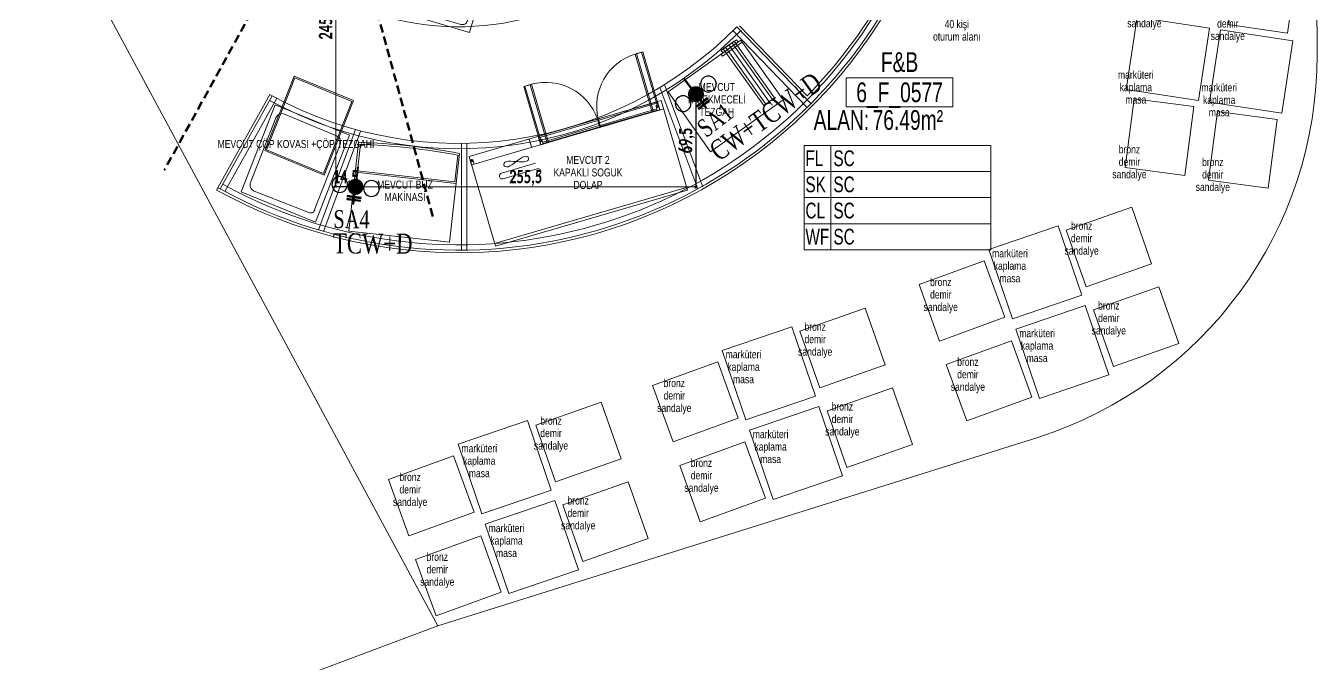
# Model space of a CAD drawing. Header units: millimetres. Extents: x 210628 to 232146, y -111309 to -91563.
# Drawn here: x 229714 to 230683, y -99841 to -99363 of the extents above; entities that cross this region are included whole.
import ezdxf
from ezdxf.enums import TextEntityAlignment as Align

# ---------------------------------------------------------------- set-up
doc = ezdxf.new("R2010")
doc.units = ezdxf.units.MM
doc.header["$PDMODE"] = 2
doc.linetypes.add('DASHED2', pattern=[9.525, 6.35, -3.175])
doc.linetypes.add('DOT2', pattern=[3.175, 0, -3.175])
doc.layers.get('0').update_dxf_attribs({"lineweight": 20})
for name, color, linetype, lineweight in [('KP', 167, 'Continuous', 30), ('SIH', 160, 'Continuous', 25), ('t_izdüşüm', 7, 'DOT2', 18), ('t_tarama', 253, 'Continuous', 5), ('t_yazı', 23, 'Continuous', 25), ('ölçü', 251, 'Continuous', 5)]:
    doc.layers.add(name, color=color, linetype=linetype, lineweight=lineweight)
for name, color, linetype in [('Kıtc-019 Su Tes İşaretler', 5, 'Continuous'), ('S2000-019 Su Tes İşaretler', 5, 'Continuous'), ('t_Sıhhi_Tesisat', 5, 'Continuous')]:
    doc.layers.add(name, color=color, linetype=linetype)
doc.styles.add('MONOTXT', font='times.ttf', dxfattribs={"height": 10})
doc.styles.add('UBN', font='GOTHIC.TTF', dxfattribs={"width": 0.8})
doc.styles.add('XR_FA_ARC_F0_GA_ANNO_Room-Tag$0$FA-TXT_ROOM-TAG', font='ARIALN.TTF', dxfattribs={"width": 0.85})
doc.styles.add('Ölçü50', font='calibri.ttf', dxfattribs={"width": 0.7})
doc.dimstyles.new('olcu10', dxfattribs={"dimtxt": 9, "dimasz": 2, "dimexe": 1.25, "dimexo": 0.625, "dimgap": 0.5, "dimtad": 1, "dimdec": 1, "dimrnd": 0.5, "dimzin": 9, "dimtxsty": 'Ölçü50', "dimblk": 'ARCHTICK', "dimcen": 2, "dimclrd": 256, "dimclre": 256, "dimclrt": 6, "dimazin": 2, "dimtfac": 1, "dimtdec": 1, "dimtix": 1, "dimtmove": 0, "dimatfit": 3, "dimldrblk": 'ARCHTICK', "dimfxl": 1, "dimlwd": -1, "dimarcsym": 0})

# ---------------------------------------------------------------- blocks, each defined once
blk = doc.blocks.new('XR_FA_ARC_F0_GA_ANNO_Room-Tag$0$FA-ROOM-TAG')
for points in [[(-400, 108.9), (400, 108.9), (400, -108.9), (-400, -108.9)], [(-715.6, -398), (-515.6, -398), (-515.6, -594), (-715.6, -594)], [(-515.6, -398), (684.4, -398), (684.4, -594), (-515.6, -594)], [(-715.6, -594), (-515.6, -594), (-515.6, -790), (-715.6, -790)], [(-515.6, -594), (684.4, -594), (684.4, -790), (-515.6, -790)], [(-715.6, -790), (-515.6, -790), (-515.6, -986), (-715.6, -986)], [(-515.6, -790), (684.4, -790), (684.4, -986), (-515.6, -986)], [(-715.6, -986), (-515.6, -986), (-515.6, -1182.1), (-715.6, -1182.1)], [(-515.6, -986), (684.4, -986), (684.4, -1182.1), (-515.6, -1182.1)]]:
    blk.add_lwpolyline(points, close=True)
at = {"style": 'XR_FA_ARC_F0_GA_ANNO_Room-Tag$0$FA-TXT_ROOM-TAG', "width": 0.85}
for s, height, p in [('ALAN:', 148, (-644.1, -281.7)), ('FL', 118, (-705.8, -553.8)), ('SK', 118, (-705.8, -749.8)), ('CL', 118, (-705.8, -945.8)), ('WF', 118, (-705.8, -1141.8))]:
    blk.add_text(s, height=height, dxfattribs=at).set_placement(p)
blk.add_attdef('ROOM_NAME', text='', height=148, dxfattribs=at).set_placement((0, 300.5), align=Align.TOP_CENTER)
blk.add_attdef('ROOM_NO', text='', height=148, dxfattribs=at).set_placement((0, 0), align=Align.MIDDLE_CENTER)
for tag, p, height in [('ROOM_AREA', (-202.3, -281.7), 148), ('FL_TYPE', (-495.9, -553.8), 118), ('SK_TYPE', (-495.9, -749.8), 118), ('CL_TYPE', (-495.9, -945.8), 118), ('WF_TYPE', (-495.9, -1141.8), 118)]:
    blk.add_attdef(tag, p, '', height=height, dxfattribs=at)
at = {"style": 'XR_FA_ARC_F0_GA_ANNO_Room-Tag$0$FA-TXT_ROOM-TAG', "width": 0.85, "flags": 1}
for tag, p in [('ROOM_NAME_TR', (-715.6, -1332.1)), ('ROOM_PHASE', (-715.6, -1482.1)), ('SUB_ZONE', (-715.6, -1632.1)), ('SCOPE', (-715.6, -1782.1))]:
    blk.add_attdef(tag, p, '', height=118, dxfattribs=at)
blk = doc.blocks.new('çöp kova1')
at = {"extrusion": (1.52846e-08, -6.3311e-09, 1)}
blk.add_lwpolyline([(0, 0), (-0.92, -60.23), (69.08, -60.23), (70, 0)], close=True, dxfattribs=at)
blk.add_lwpolyline([(4, -9), (4, -53, 0.563333), (8.08, -56.23), (60.08, -56.23, 0.414214), (65.08, -51.23), (66, -9, 0.414214), (61, -4), (9, -4, 0.414214)], format="xyb", close=True, dxfattribs=at)
at = {"extrusion": (1.52846e-08, -6.3311e-09, 1), "elevation": 0}
for points in [[(35.2, -5.33), (95.2, -5.33), (94.28, -53.55), (34.28, -53.55)], [(36.2, -6.33), (94.2, -6.33), (93.28, -52.55), (35.28, -52.55)]]:
    blk.add_lwpolyline(points, close=True, dxfattribs=at)
blk = doc.blocks.new('buzmak')
at = {"extrusion": (1.52846e-08, -6.3311e-09, 1)}
for p, q in [((-65.66, 74.54, 0), (-45.49, 74.54, 0)), ((-45.49, 0.94, 0), (-45.49, 74.54, 0)), ((-44.43, 75.87, 0), (-44.43, 0, 0)), ((-0.01, 10.59, 0), (0, 0.32, 0)), ((-65.62, 0.88, 0), (-45.49, 0.94, 0))]:
    blk.add_line(p, q, dxfattribs=at)
at = {"extrusion": (1.74201e-08, -5.04902e-09, 1)}
blk.add_lwpolyline([(-67, 0), (0, 0), (0, 76), (-67, 76)], dxfattribs=at)
at = {"extrusion": (-1.52846e-08, 6.3311e-09, -1)}
for major_axis, start_param, end_param in [((-501.22, 6.34, 0), -0.08854, 0.063224), ((-499.81, 2.84, 0), -0.081777, 0.070206)]:
    blk.add_ellipse((432.82, 38, 0), major_axis=major_axis, ratio=1, start_param=start_param, end_param=end_param, dxfattribs=at)
blk = doc.blocks.new('bulaşık tezgah')
at = {"ltscale": 50, "extrusion": (1.52846e-08, -6.3311e-09, 1)}
blk.add_lwpolyline([(-70, 0), (-70, -120), (0, -120), (0, 0)], close=True, dxfattribs=at)
blk.add_lwpolyline([(-66, -8), (-66, -112, 0.414214), (-62, -116), (-8, -116, 0.414214), (-4, -112), (-4, -8, 0.414214), (-8, -4), (-62, -4, 0.414214)], format="xyb", close=True, dxfattribs=at)
for radius in [10, 8.5]:
    blk.add_circle((-36.22, -91.33, 0), radius, dxfattribs=at)
for centre, start, end in [((-31.97, -91.33, 0), 0, 180), ((-40.47, -91.33, 0), 180, 0)]:
    blk.add_arc(centre, 4.25, start, end, dxfattribs=at)
blk = doc.blocks.new('kahveçekmece-flat-1')
for p, q in [((1.99, 41.93), (1.99, 60)), ((-2.3, 53.58), (50, 53.58)), ((-2.3, 50.56), (50, 50.52)), ((-2.3, 47.57), (50, 47.57))]:
    blk.add_line(p, q)
at = {"extrusion": (-1.52846e-08, 6.3311e-09, 1), "elevation": 0}
blk.add_lwpolyline([(55.12, -6.89), (54.97, 60), (0, 60), (0.15, -6.89)], close=True, dxfattribs=at)
at = {"extrusion": (-1.52846e-08, 6.3311e-09, 1), "elevation": 0, "flags": 128}
blk.add_lwpolyline([(0, 60), (0, 41.93), (1.99, 41.93), (0, 41.93), (0, 60), (1.99, 60)], close=True, dxfattribs=at)
at = {"extrusion": (-1.39832e-08, -1.12909e-08, 1), "elevation": 0}
for points in [[(-2.3, 45.56), (-2.3, 55.48), (50, 55.48), (50, 45.56)], [(-2.02, 43.56), (-2.02, 57.56), (0, 57.56), (0, 43.56)]]:
    blk.add_lwpolyline(points, close=True, dxfattribs=at)
blk = doc.blocks.new('A$C7E7D3E18')
at = {"layer": 'SIH', "linetype": 'Continuous', "const_width": 6}
blk.add_lwpolyline([(3, 6, 1), (9, 6, 1)], format="xyb", close=True, dxfattribs=at)
blk = doc.blocks.new('A$C6E87713E')
at = {"layer": 'S2000-019 Su Tes İşaretler'}
for centre in [(5.89, 6.3), (29.89, 6.3)]:
    blk.add_circle(centre, 5.89, dxfattribs=at)
blk.add_blockref('A$C7E7D3E18', (11.95, 0))
blk = doc.blocks.new('A$C35C71BB5')
at = {"layer": 'Kıtc-019 Su Tes İşaretler'}
for points in [[(0, 25.4), (0, 26.1), (10.8, 26.1), (10.8, 25.4)], [(0, 23.1), (0, 23.8), (10.8, 23.8), (10.8, 23.1)], [(5.8, 0), (5, 0), (5, 28.8), (5.8, 28.8)]]:
    blk.add_hatch(color=256, dxfattribs=at).paths.add_polyline_path(points)
for points in [[(10.8, 25.4), (0, 25.4), (0, 26.1), (10.8, 26.1)], [(10.8, 23.1), (0, 23.1), (0, 23.8), (10.8, 23.8)], [(5, 0), (5, 28.8), (5.8, 28.8), (5.8, 0)]]:
    blk.add_lwpolyline(points, close=True, dxfattribs=at)
blk = doc.blocks.new('sa1')
at = {"layer": 'Kıtc-019 Su Tes İşaretler', "extrusion": (5.44506e-05, -7.12716e-05, 1), "xscale": -0.9599999999906198, "yscale": 0.9599999999906319, "zscale": 0.9599999999906196, "rotation": 217.3793639393177}
blk.add_blockref('A$C35C71BB5', (222001.99, -98072.2, 19.08), dxfattribs=at)
at = {"layer": 't_Sıhhi_Tesisat', "color": 5, "extrusion": (-6.99201e-05, -0.000164429, 1), "xscale": -1, "rotation": 37.86228500900216}
blk.add_blockref('A$C6E87713E', (222032.99, -98074.6, 0.6), dxfattribs=at)
blk = doc.blocks.new('FHG')
at = {"layer": 'Kıtc-019 Su Tes İşaretler', "extrusion": (5.44506e-05, -7.12716e-05, 1), "xscale": -0.9599999999906198, "yscale": 0.9599999999906319, "zscale": 0.9599999999906196, "rotation": 217.3793639393177}
blk.add_blockref('A$C35C71BB5', (217756.89, -99567.82, 18.95), dxfattribs=at)
at = {"layer": 't_Sıhhi_Tesisat', "color": 5, "extrusion": (-6.99201e-05, -0.000164429, 1), "xscale": -1, "rotation": 37.86228500900216}
blk.add_blockref('A$C6E87713E', (217787.9, -99570.21, 1.15), dxfattribs=at)
blk = doc.blocks.new('_ArchTick')
at = {"color": 0, "linetype": 'ByBlock', "const_width": 0.15}
blk.add_lwpolyline([(-0.5, -0.5), (0.5, 0.5)], dxfattribs=at)
blk = doc.blocks.new('*D146')
at = {"layer": 'DEFPOINTS', "color": 0, "transparency": 16777216}
for p in [(217770.73, -99009.55), (217770.66, -99255.21), (217785.45, -99255.21, 0)]:
    blk.add_point(p, dxfattribs=at)
at = {"layer": 'ölçü', "lineweight": -2, "transparency": 16777216}
for p, q in [((217770.11, -99009.55), (217769.41, -99009.55)), ((217784.83, -99255.21), (217769.41, -99255.21))]:
    blk.add_line(p, q, dxfattribs=at)
at = {"layer": 'ölçü', "transparency": 16777216}
blk.add_line((217770.66, -99009.55), (217770.66, -99255.21), dxfattribs=at)
at = {"layer": 'ölçü', "transparency": 16777216, "xscale": 2, "yscale": 2, "zscale": 2}
for p, rotation in [((217770.66, -99009.55), 90), ((217770.66, -99255.21), 270)]:
    blk.add_blockref('_ArchTick', p, dxfattribs=dict(at, rotation=rotation))
at = {"layer": 'ölçü', "color": 6, "transparency": 16777216, "insert": (217763.97, -99132.38), "char_height": 9, "attachment_point": 5, "rotation": 90, "style": 'Ölçü50'}
blk.add_mtext('{\\fCalibri|b1|i0|c162|p34;\\H1.1111x;245,5}', dxfattribs=at)
blk = doc.blocks.new('*D147')
at = {"layer": 'DEFPOINTS', "color": 0, "transparency": 16777216}
for p in [(217770.65, -99255.18), (217770.65, -99255.81), (217785.39, -99255.81, 0)]:
    blk.add_point(p, dxfattribs=at)
at = {"layer": 'ölçü', "transparency": 16777216}
for p, q in [((217770.65, -99255.18), (217768.65, -99255.18)), ((217785.39, -99255.18), (217770.65, -99255.18)), ((217785.39, -99255.18), (217787.39, -99255.18))]:
    blk.add_line(p, q, dxfattribs=at)
at = {"layer": 'ölçü', "lineweight": -2, "transparency": 16777216}
for p, q in [((217770.65, -99255.18), (217770.65, -99253.93)), ((217785.39, -99255.18), (217785.39, -99253.93))]:
    blk.add_line(p, q, dxfattribs=at)
at = {"layer": 'ölçü', "transparency": 16777216, "xscale": 2, "yscale": 2, "zscale": 2}
blk.add_blockref('_ArchTick', (217770.65, -99255.18), dxfattribs=at)
at = {"layer": 'ölçü', "transparency": 16777216, "xscale": 2, "yscale": 2, "zscale": 2, "rotation": 180}
blk.add_blockref('_ArchTick', (217785.39, -99255.18), dxfattribs=at)
at = {"layer": 'ölçü', "color": 6, "transparency": 16777216, "insert": (217778.02, -99248.55), "char_height": 9, "attachment_point": 5, "style": 'Ölçü50'}
blk.add_mtext('{\\fCalibri|b1|i0|c162|p34;\\H1.1111x;14,5}', dxfattribs=at)
blk = doc.blocks.new('*D148')
at = {"layer": 'DEFPOINTS', "color": 0, "transparency": 16777216}
for p in [(218040.65, -99185.69, 0), (217785.39, -99255.21, 0), (218040.65, -99255.22)]:
    blk.add_point(p, dxfattribs=at)
at = {"layer": 'ölçü', "lineweight": -2, "transparency": 16777216}
for p, q in [((218040.65, -99186.31), (218040.65, -99256.47)), ((217785.39, -99255.83), (217785.39, -99256.47))]:
    blk.add_line(p, q, dxfattribs=at)
at = {"layer": 'ölçü', "transparency": 16777216}
blk.add_line((217785.39, -99255.22), (218040.65, -99255.22), dxfattribs=at)
at = {"layer": 'ölçü', "transparency": 16777216, "xscale": 2, "yscale": 2, "zscale": 2, "rotation": 180}
blk.add_blockref('_ArchTick', (217785.39, -99255.22), dxfattribs=at)
at = {"layer": 'ölçü', "transparency": 16777216, "xscale": 2, "yscale": 2, "zscale": 2}
blk.add_blockref('_ArchTick', (218040.65, -99255.22), dxfattribs=at)
at = {"layer": 'ölçü', "color": 6, "transparency": 16777216, "insert": (217913.02, -99248.53), "char_height": 9, "attachment_point": 5, "style": 'Ölçü50'}
blk.add_mtext('{\\fCalibri|b1|i0|c162|p34;\\H1.1111x;255,5}', dxfattribs=at)
blk = doc.blocks.new('*D149')
at = {"layer": 'DEFPOINTS', "color": 0, "transparency": 16777216}
for p in [(218040.65, -99185.69, 0), (218040.65, -99255.22), (218040.65, -99255.22)]:
    blk.add_point(p, dxfattribs=at)
at = {"layer": 'ölçü', "lineweight": -2, "transparency": 16777216}
for p, q in [((218040.02, -99185.69), (218039.4, -99185.69)), ((218040.02, -99255.22), (218039.4, -99255.22))]:
    blk.add_line(p, q, dxfattribs=at)
at = {"layer": 'ölçü', "transparency": 16777216}
blk.add_line((218040.65, -99185.69), (218040.65, -99255.22), dxfattribs=at)
at = {"layer": 'ölçü', "transparency": 16777216, "xscale": 2, "yscale": 2, "zscale": 2}
for p, rotation in [((218040.65, -99185.69), 90), ((218040.65, -99255.22), 270)]:
    blk.add_blockref('_ArchTick', p, dxfattribs=dict(at, rotation=rotation))
at = {"layer": 'ölçü', "color": 6, "transparency": 16777216, "insert": (218033.96, -99220.46), "char_height": 9, "attachment_point": 5, "rotation": 90, "style": 'Ölçü50'}
blk.add_mtext('{\\fCalibri|b1|i0|c162|p34;\\H1.1111x;69,5}', dxfattribs=at)
blk = doc.blocks.new('TESİSAT')
at = {"layer": 'KP'}
blk.add_blockref('sa1', (-3974.49, -1104.81), dxfattribs=at)
at = {"layer": 'KP', "rotation": 314.945721716762}
blk.add_blockref('FHG', (134422.54, 125221.75), dxfattribs=at)
at = {"layer": 't_yazı', "color": 5, "extrusion": (-6.6103e-05, -4.00115e-05, 1), "style": 'MONOTXT', "width": 0.75}
blk.add_text('CW+TCW+D', height=15, rotation=35.39867, dxfattribs=at).set_placement((218057.91, -99236.52, -270.11))
at = {"layer": 't_yazı', "color": 5, "extrusion": (-6.44919e-05, -4.25597e-05, 1), "style": 'MONOTXT', "width": 0.75}
blk.add_text('SA1', height=13.5, rotation=37.63435, dxfattribs=at).set_placement((218048.32, -99218.75, -9.84))
at = {"layer": 't_yazı', "color": 5, "extrusion": (-7.7017e-05, 6.23794e-06, 1), "style": 'MONOTXT', "width": 0.75}
blk.add_text('SA4', height=13.5, rotation=359.58206, dxfattribs=at).set_placement((217768.76, -99286.1, -17.39))
at = {"layer": 't_yazı', "color": 5, "extrusion": (-7.70421e-05, 5.91977e-06, 1), "style": 'MONOTXT', "width": 0.75}
blk.add_text('TCW+D', height=15, rotation=359.81872, dxfattribs=at).set_placement((217768.49, -99305.12, -277.03))
at = {"layer": 'ölçü'}
for base, p1, p2, picture, middle in [((217770.66, -99255.21), (217770.73, -99009.55), (217785.45, -99255.21, 0), '*D146', (217763.97, -99132.38)), ((218040.65, -99255.22), (218040.65, -99185.69, 0), (218040.65, -99255.22), '*D149', (218033.96, -99220.46))]:
    dim = blk.add_linear_dim(base=base, p1=p1, p2=p2, angle=90, text='{\\fCalibri|b1|i0|c162|p34;\\H1.1111x;<>}', dimstyle='olcu10', dxfattribs=at)
    dim.commit()
    dim.dimension.update_dxf_attribs({"geometry": picture, "text_midpoint": middle})
for base, p1, p2, picture, middle in [((218040.65, -99255.22), (217785.39, -99255.21, 0), (218040.65, -99185.69, 0), '*D148', (217913.02, -99248.53)), ((217770.65, -99255.18), (217785.39, -99255.81, 0), (217770.65, -99255.81), '*D147', (217778.02, -99248.55))]:
    dim = blk.add_linear_dim(base=base, p1=p1, p2=p2, text='{\\fCalibri|b1|i0|c162|p34;\\H1.1111x;<>}', dimstyle='olcu10', dxfattribs=at)
    dim.commit()
    dim.dimension.update_dxf_attribs({"geometry": picture, "text_midpoint": middle})

msp = doc.modelspace()

# ---------------------------------------------------------------- linework, layer by layer
at = {"layer": 't_izdüşüm', "color": 2, "linetype": 'DASHED2', "lineweight": 53, "elevation": 0}
for points in [[(230122.52, -98919.26), (229818.17, -99470.9)], [(230019.5, -99505.46), (229880.89, -98994.89)]]:
    msp.add_lwpolyline(points, dxfattribs=at)
at = {"layer": 't_tarama'}
for p, q in [((230247.37, -99363.32, 0), (230302.97, -99420.9, 0)), ((230249.52, -99362.55, 0), (230300.25, -99415.09, 0)), ((230244.54, -99366.16, 0), (230300.09, -99423.68, 0)), ((229897.24, -99414, 0), (229857.42, -99485.69, 0)), ((229898.99, -99414.97, 0), (229860.14, -99484.91, 0)), ((229902.51, -99416.86, 0), (229863.66, -99486.81, 0)), ((230041.1, -99450.73, 0), (230040.94, -99530.73, 0)), ((230045.1, -99450.74, 0), (230044.94, -99530.74, 0))]:
    msp.add_line(p, q, dxfattribs=at)
at = {"layer": 't_tarama', "extrusion": (1.03601e-08, -1.28985e-08, 1)}
for p, q in [((230177.03, -99382.03, 0), (230171.27, -99383.71, 0)), ((230171.27, -99383.71, 0), (230184.02, -99427.39, 0)), ((230176.07, -99382.31, 0), (230172.23, -99383.43, 0)), ((230172.23, -99383.43, 0), (230184.98, -99427.11, 0)), ((230187.7, -99422.15, 0), (230176.07, -99382.31, 0)), ((230189.78, -99425.71, 0), (230177.03, -99382.03, 0)), ((230087.69, -99408.11, 0), (230093.45, -99406.42, 0)), ((230100.44, -99451.78, 0), (230087.69, -99408.11, 0)), ((230088.65, -99407.82, 0), (230092.49, -99406.7, 0)), ((230100.28, -99447.66, 0), (230088.65, -99407.82, 0)), ((230092.49, -99406.7, 0), (230105.24, -99450.38, 0)), ((230093.45, -99406.42, 0), (230106.2, -99450.1, 0)), ((230190.8, -99418.64), (230046.81, -99460.66, 0)), ((230187.96, -99419.47, 0), (230143.61, -99432.41, 0)), ((230188.24, -99420.43, 0), (230143.89, -99433.37, 0)), ((230186.88, -99422.91, 0), (230187.86, -99426.27, 0)), ((230189.64, -99425.23, 0), (230187.96, -99419.47, 0)), ((230189.36, -99424.27, 0), (230188.24, -99420.43, 0)), ((230189.78, -99425.71, 0), (230188.8, -99422.35, 0)), ((230210.42, -99485.83, 0), (230190.8, -99418.64)), ((230050.55, -99466.34, 0), (230192.62, -99424.88, 0)), ((230098.62, -99445.54, 0), (230142.97, -99432.6, 0)), ((230142.97, -99432.6, 0), (230144.65, -99438.36, 0)), ((230143.61, -99432.41, 0), (230145.29, -99438.17, 0)), ((230145.01, -99437.21, 0), (230187.44, -99424.83, 0)), ((230145.29, -99438.17, 0), (230187.72, -99425.79, 0)), ((230184.02, -99427.39, 0), (230189.78, -99425.71, 0)), ((230187.86, -99426.27, 0), (230189.78, -99425.71, 0)), ((230098.9, -99446.5, 0), (230143.25, -99433.56, 0)), ((230144.37, -99437.4, 0), (230101.94, -99449.78, 0)), ((230144.65, -99438.36, 0), (230102.22, -99450.74, 0)), ((230143.25, -99433.56, 0), (230144.37, -99437.4, 0)), ((230143.89, -99433.37, 0), (230145.01, -99437.21, 0)), ((230091.89, -99447.44, 0), (230093.56, -99453.2, 0)), ((230100.3, -99451.3, 0), (230098.62, -99445.54, 0)), ((230100.02, -99450.34, 0), (230098.9, -99446.5, 0)), ((230100.44, -99451.78, 0), (230099.46, -99448.42, 0)), ((230106.2, -99450.1, 0), (230100.44, -99451.78, 0)), ((230102.36, -99451.22, 0), (230100.44, -99451.78, 0)), ((230101.38, -99447.86, 0), (230102.36, -99451.22, 0)), ((230046.81, -99460.66, 0), (230066.42, -99527.85, 0)), ((230048.63, -99466.9, 0), (230047.65, -99463.54, 0)), ((230050.55, -99466.34, 0), (230048.63, -99466.9, 0)), ((230049.57, -99462.98, 0), (230050.55, -99466.34, 0)), ((230096.64, -99465.66, 0), (230071.03, -99473.12, 0)), ((230072.24, -99477.29, 0), (230097.85, -99469.84, 0)), ((230065.86, -99525.93, 0), (230209.86, -99483.91, 0)), ((230066.42, -99527.85, 0), (230210.42, -99485.83, 0))]:
    msp.add_line(p, q, dxfattribs=at)
at = {"layer": 't_tarama', "elevation": 0}
msp.add_lwpolyline([(229522.68, -98883.71), (230023.17, -99812.48), (230473.12, -99671.22, 0.326874), (230682.64, -99383.98), (230680.79, -99089.04, 0.420378), (230355.39, -98811.22)], format="xyb", dxfattribs=at)
for points in [[(230667.76, -99316.46), (230623.2, -99310.13), (230615.89, -99361.62), (230660.44, -99367.95)], [(230593.73, -99418.62), (230539.35, -99410.37), (230547.6, -99355.99), (230601.98, -99364.24)], [(230656.25, -99428.15), (230601.87, -99419.9), (230610.12, -99365.52), (230664.5, -99373.77)], [(230583.34, -99474.74), (230538.72, -99468.87), (230545.5, -99417.32), (230590.12, -99423.18)], [(230645.86, -99484.27), (230601.24, -99478.4), (230608.02, -99426.85), (230652.63, -99432.71)], [(230558.5, -99541), (230543.58, -99498.55), (230494.52, -99515.79), (230509.45, -99558.25)], [(230454.09, -99582.28), (230436.34, -99530.22), (230488.4, -99512.47), (230506.15, -99564.53)], [(230399.51, -99598.94), (230384.14, -99556.64), (230433.01, -99538.88), (230448.38, -99581.18)], [(230578.87, -99600.87), (230563.95, -99558.41), (230514.89, -99575.66), (230529.82, -99618.11)], [(230358.72, -99616.74), (230343.8, -99574.29), (230294.74, -99591.53), (230309.66, -99633.99)], [(230474.46, -99642.15), (230456.71, -99590.09), (230508.77, -99572.34), (230526.52, -99624.4)], [(230254.31, -99658.02), (230236.56, -99605.97), (230288.61, -99588.21), (230306.37, -99640.27)], [(230419.88, -99658.81), (230404.51, -99616.51), (230453.38, -99598.75), (230468.75, -99641.05)], [(230199.72, -99674.68), (230184.35, -99632.39), (230233.23, -99614.63), (230248.6, -99656.92)], [(230379.09, -99676.61), (230364.16, -99634.16), (230315.11, -99651.4), (230330.03, -99693.86)], [(230160.64, -99687.2), (230145.72, -99644.75), (230096.66, -99662), (230111.58, -99704.45)], [(230274.68, -99717.89), (230256.93, -99665.84), (230308.98, -99648.08), (230326.74, -99700.14)], [(230056.23, -99728.49), (230038.48, -99676.43), (230090.54, -99658.68), (230108.29, -99710.74)], [(230220.09, -99734.55), (230204.72, -99692.25), (230253.6, -99674.49), (230268.97, -99716.79)], [(230001.64, -99745.14), (229986.27, -99702.85), (230035.15, -99685.09), (230050.52, -99727.38)], [(230181.01, -99747.07), (230166.09, -99704.62), (230117.03, -99721.87), (230131.95, -99764.32)], [(230076.6, -99788.36), (230058.85, -99736.3), (230110.9, -99718.55), (230128.66, -99770.6)], [(230022.01, -99805.01), (230006.64, -99762.72), (230055.52, -99744.96), (230070.89, -99787.25)]]:
    msp.add_lwpolyline(points, close=True, dxfattribs=at)
for points in [[(230189.66, -99408.82), (230218.24, -99484.72)], [(230193.15, -99406.74), (230221.98, -99483.31)], [(229898.99, -99414.97), (229897.24, -99414)], [(229961.45, -99440.2), (229933.8, -99515.55)], [(229965.2, -99441.58), (229937.55, -99516.92)], [(229860.14, -99484.91), (229858.39, -99483.94)], [(229881.71, -99865.65), (230023.17, -99812.48)]]:
    msp.add_lwpolyline(points, dxfattribs=at)
at = {"layer": 't_tarama', "extrusion": (-1.03601e-08, 1.28985e-08, -1)}
msp.add_lwpolyline([(-230074.85, -99464.39), (-230076.3, -99464.15), (-230078.06, -99464.11), (-230080.03, -99464.2), (-230082.1, -99464.37), (-230084.18, -99464.53), (-230086.15, -99464.62), (-230087.91, -99464.58), (-230089.36, -99464.34), (-230090.41, -99463.85), (-230091.07, -99463.19), (-230091.36, -99462.44), (-230091.31, -99461.69), (-230090.95, -99461.03), (-230090.3, -99460.55), (-230089.38, -99460.34), (-230088.24, -99460.49), (-230086.89, -99461.07), (-230085.38, -99461.98), (-230083.77, -99463.12), (-230082.1, -99464.37), (-230080.44, -99465.62), (-230078.83, -99466.75), (-230077.32, -99467.66), (-230075.97, -99468.24), (-230074.82, -99468.39), (-230073.91, -99468.18), (-230073.26, -99467.71), (-230072.9, -99467.05), (-230072.85, -99466.29), (-230073.14, -99465.54), (-230073.8, -99464.88)], close=True, dxfattribs=at)
at = {"layer": 't_tarama'}
for centre, radius, start, end in [((230039.02, -99158.74, 0), 374, 240.95044, 61.23298), ((230039.02, -99158.74, 0), 372, 241.25848, 60.92557), ((230039.02, -99158.74, 0), 368, 241.26183, 60.92347), ((230039.13, -99158.74, 0), 204.5, 232.20596, 69.86457), ((230039.02, -99158.74, 0), 366, 315.53929, 345.59634), ((230039.02, -99158.74, 0), 292, 241.34288, 315.52177), ((230039.02, -99158.74, 0), 296, 241.33757, 315.50117)]:
    msp.add_arc(centre, radius, start, end, dxfattribs=at)
at = {"layer": 't_tarama', "extrusion": (-1.03601e-08, 1.28985e-08, -1)}
for centre, major_axis, start_param, end_param in [((230183.32, -99422.76, 0), (-19.66, -35.82, 0), 0.830398, 2.340555), ((230104.3, -99445.82, 0), (35.82, -19.66, 0), 3.94169, 5.451847), ((230188.05, -99423.35, 0), (-0.6, -1.1, 0), 1.428429, 3.28302), ((230188.11, -99423.29, 0), (-0.287, -0.523, 0), -0.785868, 5.497317), ((230100.63, -99448.86, 0), (-0.6, -1.1, 0), 1.428429, 3.28302), ((230100.56, -99448.85, 0), (0.523, -0.287, 0), 0.784928, 7.068113), ((230048.82, -99463.98, 0), (1.1, -0.6, 0), 2.999873, 4.854463), ((230048.74, -99463.96, 0), (-0.287, -0.523, 0), -0.785868, 5.497317), ((230098.46, -99471.92, 0), (1.9, -1.05, 0), 3.927168, 7.068761), ((230071.64, -99475.21, 0), (-1.05, -1.9, 0), -0.785221, 2.356372)]:
    msp.add_ellipse(centre, major_axis=major_axis, ratio=1, start_param=start_param, end_param=end_param, dxfattribs=at)

# ---------------------------------------------------------------- block references
at = {"layer": 'KP'}
msp.add_blockref('TESİSAT', (12176.16, -228.14, 0), dxfattribs=at)
at = {"layer": 't_tarama', "extrusion": (2.91816e-07, 9.51462e-07, -1), "xscale": -1, "zscale": -1, "rotation": 286.686419878797}
msp.add_blockref('bulaşık tezgah', (-229952.14, -99266.15, -0.03), dxfattribs=at)
at = {"layer": 't_tarama', "extrusion": (-8.15193e-06, 1.1476e-05, 1), "rotation": 305.4335235019678}
msp.add_blockref('kahveçekmece-flat-1', (230201.52, -99408.04, -3.02), dxfattribs=at)
at = {"layer": 't_tarama', "xscale": 0.1, "yscale": 0.1, "zscale": 0.1}
msp.add_blockref('XR_FA_ARC_F0_GA_ANNO_Room-Tag$0$FA-ROOM-TAG', (230369.51, -99412.41), dxfattribs=at).add_auto_attribs({'ROOM_NO': '6_F_0577', 'ROOM_NAME': 'F&B', 'ROOM_AREA': '76.49m²', 'FL_TYPE': 'SC', 'SK_TYPE': 'SC', 'CL_TYPE': 'SC', 'WF_TYPE': 'SC'})
at = {"layer": 't_tarama', "rotation": 68.6161939078496}
msp.add_blockref('çöp kova1', (229875.79, -99486.95, 0), dxfattribs=at)
at = {"layer": 't_tarama', "extrusion": (2.10945e-07, 1.91507e-06, 1), "xscale": -1, "rotation": 83.65817354388903}
msp.add_blockref('buzmak', (230032.03, -99524.85, -0.14), dxfattribs=at)

# ---------------------------------------------------------------- texts
at = {"layer": 't_tarama', "char_height": 6, "attachment_point": 2, "line_spacing_factor": 0.933337, "style": 'UBN'}
for s, width, insert in [('bronz \\Pdemir\\Psandalye', 49.2733, (230553.09, -99338.98, 0)), ('bronz \\Pdemir\\Psandalye', 49.2733, (230615.61, -99348.51, 0)), ('marküteri\\Pkaplama \\Pmasa', 49.2733, (230546.66, -99396.25, 0)), ('MEVCUT\\PK CEKMECELİ TEZGAH', 49.2733, (230232.46, -99405.46)), ('marküteri\\Pkaplama \\Pmasa', 49.2733, (230609.18, -99405.77, 0)), ('MEVCUT ÇÖP KOVASI +ÇÖP TEZGAHI', 110.9396, (229916.89, -99448.18, 0)), ('bronz \\Pdemir\\Psandalye', 49.2733, (230541.87, -99452.2, 0)), ('MEVCUT 2 \\PKAPAKLI SOGUK\\PDOLAP', 110.9396, (230135.87, -99460.18)), ('bronz \\Pdemir\\Psandalye', 49.2733, (230604.38, -99461.73, 0)), ('MEVCUT BUZ\\PMAKİNASİ', 110.9396, (229998.68, -99478.61)), ('bronz \\Pdemir\\Psandalye', 49.2733, (230506.03, -99509.5, 0)), ('marküteri\\Pkaplama \\Pmasa', 49.2733, (230452.25, -99530.2, 0)), ('bronz \\Pdemir\\Psandalye', 49.2733, (230400.39, -99551.74, 0)), ('bronz \\Pdemir\\Psandalye', 49.2733, (230526.4, -99569.37, 0)), ('bronz \\Pdemir\\Psandalye', 49.2733, (230306.24, -99585.24, 0)), ('marküteri\\Pkaplama \\Pmasa', 49.2733, (230472.62, -99590.07, 0)), ('marküteri\\Pkaplama \\Pmasa', 49.2733, (230252.46, -99605.94, 0)), ('bronz \\Pdemir\\Psandalye', 49.2733, (230420.75, -99611.61, 0)), ('bronz \\Pdemir\\Psandalye', 49.2733, (230200.6, -99627.48, 0)), ('bronz \\Pdemir\\Psandalye', 49.2733, (230326.61, -99645.11, 0)), ('bronz \\Pdemir\\Psandalye', 49.2733, (230108.16, -99655.7, 0)), ('marküteri\\Pkaplama \\Pmasa', 49.2733, (230272.83, -99665.81, 0)), ('marküteri\\Pkaplama \\Pmasa', 49.2733, (230054.38, -99676.41, 0)), ('marküteri\\Pkaplama \\Pmasa', 49.2733, (230054.38, -99676.41, 0)), ('bronz \\Pdemir\\Psandalye', 49.2733, (230220.97, -99687.35, 0)), ('bronz \\Pdemir\\Psandalye', 49.2733, (230002.52, -99697.95, 0)), ('bronz \\Pdemir\\Psandalye', 49.2733, (230128.53, -99715.57, 0)), ('marküteri\\Pkaplama \\Pmasa', 49.2733, (230074.75, -99736.28, 0)), ('bronz \\Pdemir\\Psandalye', 49.2733, (230022.89, -99757.82, 0))]:
    msp.add_mtext_dynamic_manual_height_columns(s, width=width, gutter_width=0.2, heights=[0], dxfattribs=dict(at, insert=insert))
at = {"layer": 't_tarama', "insert": (230412.44, -99358.3), "char_height": 6, "width": 49.2733, "attachment_point": 2, "line_spacing_factor": 0.933337, "style": 'UBN'}
msp.add_mtext('40 kişi\\Poturum alanı', dxfattribs=at)

doc.saveas('drawing.dxf')
